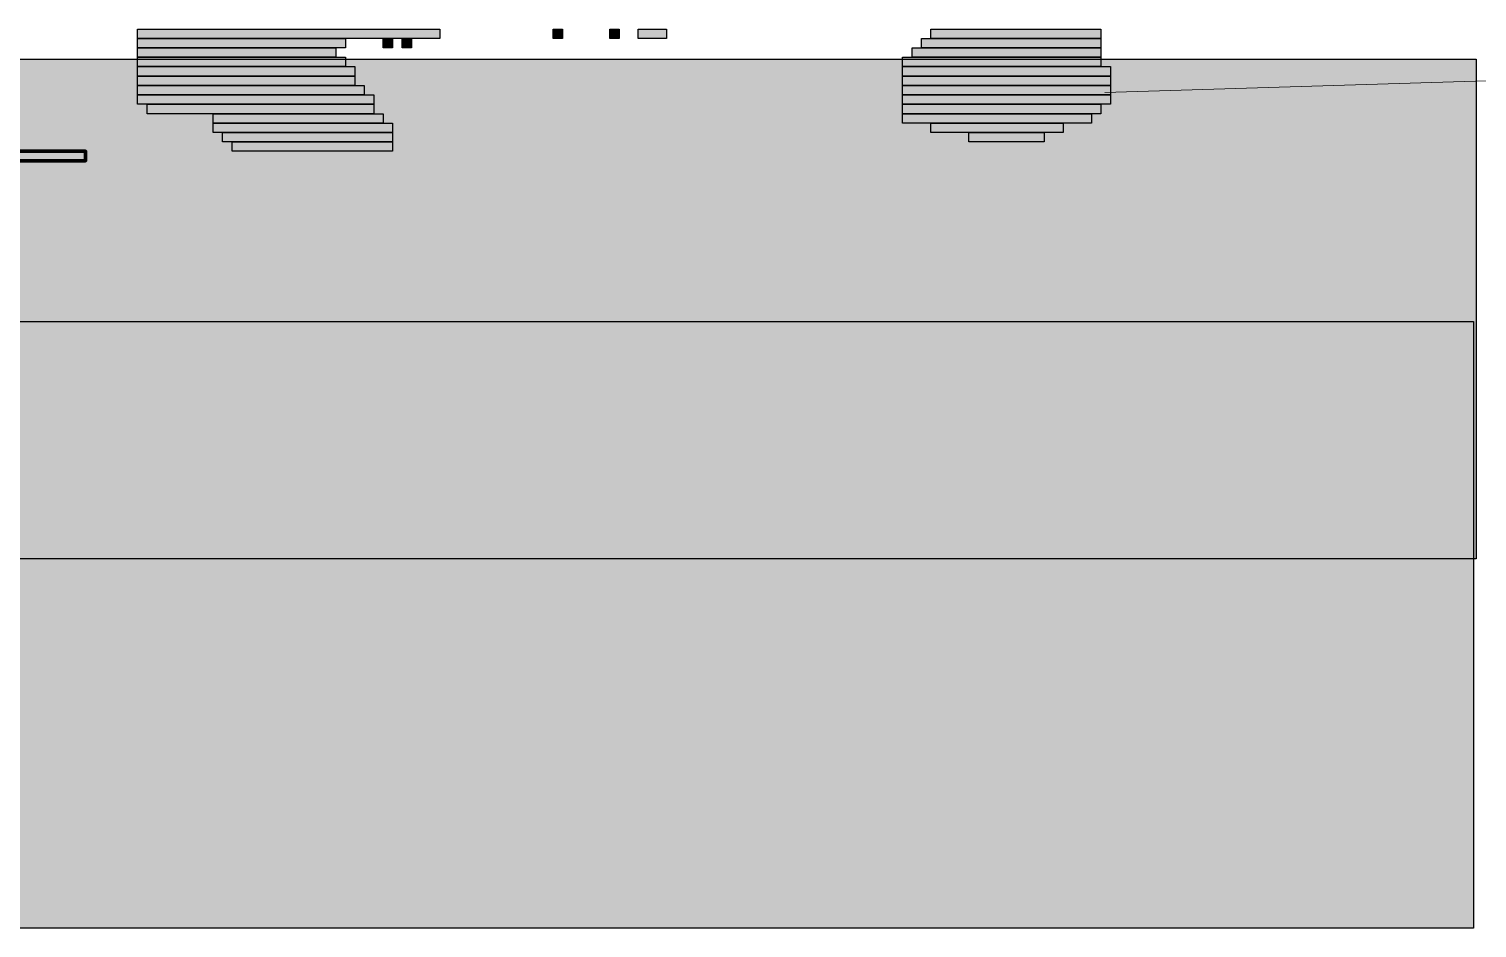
# Model space of a CAD drawing. Header units: millimetres. Extents: x 2 to 42044, y 4087 to 28530.
# Drawn here: x 6424 to 7389, y 7689 to 8288 of the extents above; entities that cross this region are included whole.
import ezdxf

# ---------------------------------------------------------------- set-up
doc = ezdxf.new("R2010")
doc.units = ezdxf.units.MM
doc.header["$LTSCALE"] = 50
doc.linetypes.add('PDF_112-9_112-9_0-0_0-0', pattern=[225.8, 112.9, -112.9, 0, 0])
for name, color, linetype in [('00_Wand_Bestand', 7, 'Continuous'), ('02_Grundstuecksgrenze', 8, 'Continuous'), ('05_Linien_stark', 7, 'Continuous'), ('06_Linien_fein', 3, 'Continuous')]:
    doc.layers.add(name, color=color, linetype=linetype)

msp = doc.modelspace()

# ---------------------------------------------------------------- hatches: boundary and pattern name
at = {"layer": '00_Wand_Bestand'}
for points in [[(6496.65, 8287.49), (6698.09, 8287.49), (6698.09, 8281.25), (6496.65, 8281.25)], [(6496.65, 8281.25), (6635.13, 8281.25), (6635.13, 8274.97), (6496.65, 8274.97)], [(6660.3, 8281.25), (6666.63, 8281.25), (6666.63, 8274.97), (6660.3, 8274.97)], [(6672.9, 8281.25), (6679.18, 8281.25), (6679.18, 8274.97), (6672.9, 8274.97)], [(6773.62, 8287.49), (6779.94, 8287.49), (6779.94, 8281.25), (6773.62, 8281.25)], [(6811.4, 8287.49), (6817.68, 8287.49), (6817.68, 8281.25), (6811.4, 8281.25)], [(6830.27, 8287.49), (6849.16, 8287.49), (6849.16, 8281.25), (6830.27, 8281.25)], [(7019.11, 8281.25), (7138.71, 8281.25), (7138.71, 8274.97), (7019.11, 8274.97)], [(7025.39, 8287.49), (7138.7, 8287.49), (7138.7, 8281.25), (7025.39, 8281.25)], [(6496.65, 8274.97), (6628.85, 8274.97), (6628.85, 8268.72), (6496.65, 8268.72)], [(7012.83, 8274.97), (7138.71, 8274.97), (7138.71, 8268.72), (7012.83, 8268.72)], [(6496.65, 8268.73), (6635.13, 8268.73), (6635.13, 8262.44), (6496.65, 8262.44)], [(6496.65, 8262.45), (6641.42, 8262.45), (6641.42, 8256.16), (6496.65, 8256.16)], [(7006.52, 8268.73), (7138.68, 8268.73), (7138.68, 8262.44), (7006.52, 8262.44)], [(7006.52, 8262.45), (7145, 8262.45), (7145, 8256.16), (7006.52, 8256.16)], [(6496.65, 8256.17), (6641.42, 8256.17), (6641.42, 8249.92), (6496.65, 8249.92)], [(7006.52, 8256.17), (7145, 8256.17), (7145, 8249.92), (7006.52, 8249.92)], [(6496.65, 8249.93), (6647.74, 8249.93), (6647.74, 8243.64), (6496.65, 8243.64)], [(6496.65, 8243.61), (6654.02, 8243.61), (6654.02, 8237.36), (6496.65, 8237.36)], [(7006.52, 8249.93), (7145, 8249.93), (7145, 8243.64), (7006.52, 8243.64)], [(7006.52, 8243.61), (7145, 8243.61), (7145, 8237.36), (7006.52, 8237.36)], [(6502.93, 8237.37), (6654.02, 8237.37), (6654.02, 8231.08), (6502.93, 8231.08)], [(7006.52, 8237.37), (7138.68, 8237.37), (7138.68, 8231.08), (7006.52, 8231.08)], [(6546.99, 8231.09), (6660.3, 8231.09), (6660.3, 8224.8), (6546.99, 8224.8)], [(6546.99, 8224.81), (6666.62, 8224.81), (6666.62, 8218.56), (6546.99, 8218.56)], [(7006.52, 8231.09), (7132.39, 8231.09), (7132.39, 8224.8), (7006.52, 8224.8)], [(7025.39, 8224.81), (7113.52, 8224.81), (7113.52, 8218.56), (7025.39, 8218.56)], [(6553.27, 8218.56), (6666.61, 8218.56), (6666.61, 8212.28), (6553.27, 8212.28)], [(7050.62, 8218.56), (7100.97, 8218.56), (7100.97, 8212.28), (7050.62, 8212.28)], [(6559.59, 8212.28), (6666.61, 8212.28), (6666.61, 8206.03), (6559.59, 8206.03)]]:
    msp.add_hatch(color=7, dxfattribs=at).paths.add_polyline_path(points)
at = {"layer": '02_Grundstuecksgrenze'}
for points in [[(5595.94, 8267.3), (7388.78, 8267.3), (7388.78, 7934.47), (5595.94, 7934.47)], [(2.16, 8092.74), (7387.03, 8092.74), (7387.03, 7688.65), (2.16, 7688.65)]]:
    msp.add_hatch(color=7, dxfattribs=at).paths.add_polyline_path(points)

# ---------------------------------------------------------------- linework, layer by layer
at = {"layer": '00_Wand_Bestand'}
for points in [[(6496.65, 8287.49), (6698.09, 8287.49), (6698.09, 8281.25), (6496.65, 8281.25)], [(6496.65, 8281.25), (6635.13, 8281.25), (6635.13, 8274.97), (6496.65, 8274.97)], [(6660.3, 8281.25), (6666.63, 8281.25), (6666.63, 8274.97), (6660.3, 8274.97)], [(6672.9, 8281.25), (6679.18, 8281.25), (6679.18, 8274.97), (6672.9, 8274.97)], [(6773.62, 8287.49), (6779.94, 8287.49), (6779.94, 8281.25), (6773.62, 8281.25)], [(6811.4, 8287.49), (6817.68, 8287.49), (6817.68, 8281.25), (6811.4, 8281.25)], [(6830.27, 8287.49), (6849.16, 8287.49), (6849.16, 8281.25), (6830.27, 8281.25)], [(7019.11, 8281.25), (7138.71, 8281.25), (7138.71, 8274.97), (7019.11, 8274.97)], [(7025.39, 8287.49), (7138.7, 8287.49), (7138.7, 8281.25), (7025.39, 8281.25)], [(6496.65, 8274.97), (6628.85, 8274.97), (6628.85, 8268.72), (6496.65, 8268.72)], [(7012.83, 8274.97), (7138.71, 8274.97), (7138.71, 8268.72), (7012.83, 8268.72)], [(6496.65, 8268.73), (6635.13, 8268.73), (6635.13, 8262.44), (6496.65, 8262.44)], [(6496.65, 8262.45), (6641.42, 8262.45), (6641.42, 8256.16), (6496.65, 8256.16)], [(7006.52, 8268.73), (7138.68, 8268.73), (7138.68, 8262.44), (7006.52, 8262.44)], [(7006.52, 8262.45), (7145, 8262.45), (7145, 8256.16), (7006.52, 8256.16)], [(6496.65, 8256.17), (6641.42, 8256.17), (6641.42, 8249.92), (6496.65, 8249.92)], [(7006.52, 8256.17), (7145, 8256.17), (7145, 8249.92), (7006.52, 8249.92)], [(6496.65, 8249.93), (6647.74, 8249.93), (6647.74, 8243.64), (6496.65, 8243.64)], [(6496.65, 8243.61), (6654.02, 8243.61), (6654.02, 8237.36), (6496.65, 8237.36)], [(7006.52, 8249.93), (7145, 8249.93), (7145, 8243.64), (7006.52, 8243.64)], [(7006.52, 8243.61), (7145, 8243.61), (7145, 8237.36), (7006.52, 8237.36)], [(6502.93, 8237.37), (6654.02, 8237.37), (6654.02, 8231.08), (6502.93, 8231.08)], [(7006.52, 8237.37), (7138.68, 8237.37), (7138.68, 8231.08), (7006.52, 8231.08)], [(6546.99, 8231.09), (6660.3, 8231.09), (6660.3, 8224.8), (6546.99, 8224.8)], [(6546.99, 8224.81), (6666.62, 8224.81), (6666.62, 8218.56), (6546.99, 8218.56)], [(7006.52, 8231.09), (7132.39, 8231.09), (7132.39, 8224.8), (7006.52, 8224.8)], [(7025.39, 8224.81), (7113.52, 8224.81), (7113.52, 8218.56), (7025.39, 8218.56)], [(6553.27, 8218.56), (6666.61, 8218.56), (6666.61, 8212.28), (6553.27, 8212.28)], [(7050.62, 8218.56), (7100.97, 8218.56), (7100.97, 8212.28), (7050.62, 8212.28)], [(6559.59, 8212.28), (6666.61, 8212.28), (6666.61, 8206.03), (6559.59, 8206.03)]]:
    msp.add_lwpolyline(points, close=True, dxfattribs=at)
at = {"layer": '02_Grundstuecksgrenze'}
for points in [[(5595.94, 8267.3), (7388.78, 8267.3), (7388.78, 7934.47), (5595.94, 7934.47)], [(2.16, 8092.74), (7387.03, 8092.74), (7387.03, 7688.65), (2.16, 7688.65)]]:
    msp.add_lwpolyline(points, close=True, dxfattribs=at)
at = {"layer": '05_Linien_stark', "lineweight": 211}
msp.add_lwpolyline([(6399.07, 8206.04), (6462.03, 8206.04), (6462.03, 8199.76), (6399.07, 8199.76)], close=True, dxfattribs=at)
at = {"layer": '06_Linien_fein', "linetype": 'PDF_112-9_112-9_0-0_0-0', "lineweight": 15}
msp.add_line((19075.01, 8609.93), (7141.32, 8245.3), dxfattribs=at)

doc.saveas('drawing.dxf')
